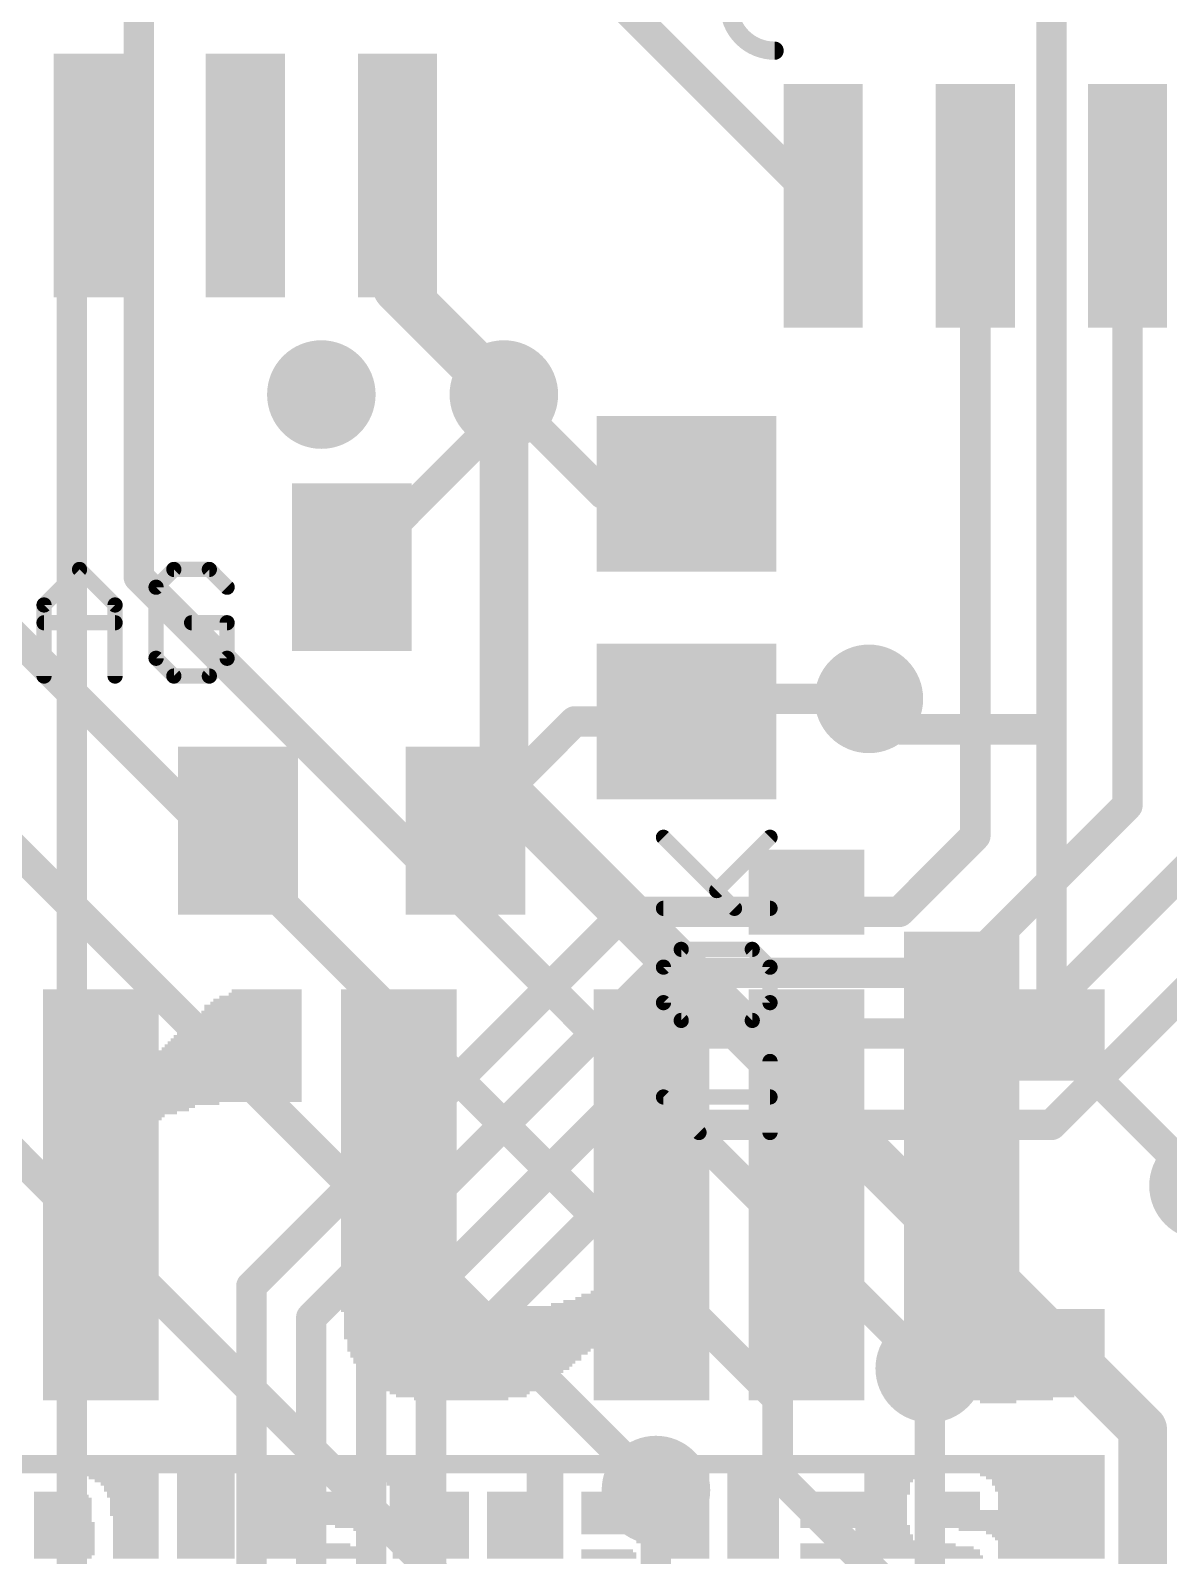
# Model space of a CAD drawing. Extents: x -42 to 37, y -47 to 54.
# Drawn here: x 2.91 to 12.41, y 1.99 to 14.72 of the extents above; entities that cross this region are included whole.
import ezdxf

# ---------------------------------------------------------------- set-up
doc = ezdxf.new("R2010")
doc.units = 0
for name, color, linetype in [('1', 12, 'CONTINUOUS'), ('16', 132, 'CONTINUOUS'), ('18', 110, 'CONTINUOUS'), ('21', 40, 'CONTINUOUS'), ('27', 253, 'CONTINUOUS')]:
    doc.layers.add(name, color=color, linetype=linetype)

# ---------------------------------------------------------------- blocks, each defined once
blk = doc.blocks.new('RECT')
blk.add_solid([(-0.5, -0.5), (0.5, -0.5), (-0.5, 0.5), (0.5, 0.5)])
blk = doc.blocks.new('ROUNDV')
at = {"const_width": 0.5}
blk.add_lwpolyline([(0, -0.25, 1), (0, 0.25, 1), (0, -0.25)], format="xyb", dxfattribs=at)

msp = doc.modelspace()

# ---------------------------------------------------------------- linework, layer by layer
at = {"layer": '1'}
for points, const_width in [([(7.0358, 15.748), (9.525, 13.2588)], 0.254), ([(3.25, 13.3338), (3.429, 13.5128)], 0.254), ([(5.969, 13.5128), (5.969, 12.573)], 0.4064), ([(3.25, 13.3338), (3.25, -7.485)], 0.254), ([(10.668, 13.1318), (10.795, 13.2588)], 0.254), ([(10.795, 8.001), (10.795, 13.2588)], 0.254), ([(12.192, 13.1318), (12.065, 13.2588)], 0.254), ([(12.065, 8.255), (12.065, 13.2588)], 0.254), ([(5.969, 12.573), (6.858, 11.684)], 0.4064), ([(6.858, 11.514), (6.858, 11.684)], 0.254), ([(7.686, 10.856), (6.858, 11.684)], 0.254), ([(5.588, 10.244), (6.858, 11.514)], 0.254), ([(8.382, 10.856), (7.686, 10.856)], 0.254), ([(8.57, 9.144), (8.382, 8.956)], 0.254), ([(9.906, 9.144), (8.57, 9.144)], 0.254), ([(6.538, 8.044), (7.45, 8.956)], 0.254), ([(7.45, 8.956), (8.382, 8.956)], 0.254), ([(11.43, 5.588), (14.605, 8.763)], 0.254), ([(11.176, 6.35), (13.335, 8.509)], 0.254), ([(10.668, 6.858), (12.065, 8.255)], 0.254), ([(10.16, 7.366), (10.795, 8.001)], 0.254), ([(4.75, 4.242), (7.874, 7.366)], 0.254), ([(7.874, 7.366), (10.16, 7.366)], 0.254), ([(5.25, 3.98), (8.128, 6.858)], 0.254), ([(8.128, 6.858), (10.668, 6.858)], 0.254), ([(5.75, 3.718), (8.382, 6.35)], 0.254), ([(8.382, 6.35), (11.176, 6.35)], 0.254), ([(6.25, 3.456), (8.382, 5.588)], 0.254), ([(8.382, 5.588), (11.43, 5.588)], 0.254), ([(4.75, 4.242), (4.75, -7.485)], 0.254), ([(5.25, 3.98), (5.25, -7.485)], 0.254), ([(5.75, 3.718), (5.75, -7.485)], 0.254), ([(6.25, 3.456), (6.25, -7.485)], 0.254), ([(10.414, 0.381), (10.414, 3.556)], 0.254), ([(8.128, -4.614), (8.128, 2.54)], 0.254)]:
    msp.add_lwpolyline(points, dxfattribs=dict(at, const_width=const_width))
for points, const_width in [([(3.4739, 13.4679, 1), (3.3841, 13.5577)], 0.127), ([(6.0706, 13.5128, 1), (5.8674, 13.5128)], 0.2032), ([(3.3135, 13.3338, 1), (3.1865, 13.3338)], 0.127), ([(3.2051, 13.3787, 1), (3.2949, 13.2889)], 0.127), ([(9.4801, 13.2139, 1), (9.5699, 13.3037)], 0.127), ([(10.8585, 13.2588, 1), (10.7315, 13.2588)], 0.127), ([(10.8399, 13.2139, 1), (10.7501, 13.3037)], 0.127), ([(12.1099, 13.3037, 1), (12.0201, 13.2139)], 0.127), ([(12.1285, 13.2588, 1), (12.0015, 13.2588)], 0.127), ([(10.6231, 13.1767, 1), (10.7129, 13.0869)], 0.127), ([(12.1471, 13.0869, 1), (12.2369, 13.1767)], 0.127), ([(6.0408, 12.6448, 1), (5.8972, 12.5012)], 0.2032), ([(5.8674, 12.573, 1), (6.0706, 12.573)], 0.2032), ([(6.7862, 11.6122, 1), (6.9298, 11.7558)], 0.2032), ([(6.9215, 11.684, 1), (6.7945, 11.684)], 0.127), ([(6.9029, 11.7289, 1), (6.8131, 11.6391)], 0.127), ([(6.9029, 11.4691, 1), (6.8131, 11.5589)], 0.127), ([(6.7945, 11.514, 1), (6.9215, 11.514)], 0.127), ([(7.686, 10.9195, 1), (7.686, 10.7925)], 0.127), ([(7.6411, 10.8111, 1), (7.7309, 10.9009)], 0.127), ([(8.382, 10.7925, 1), (8.382, 10.9195)], 0.127), ([(5.5431, 10.2889, 1), (5.6329, 10.1991)], 0.127), ([(8.57, 9.2075, 1), (8.57, 9.0805)], 0.127), ([(8.6149, 9.0991, 1), (8.5251, 9.1889)], 0.127), ([(9.906, 9.0805, 1), (9.906, 9.2075)], 0.127), ([(7.45, 9.0195, 1), (7.45, 8.8925)], 0.127), ([(7.4949, 8.9111, 1), (7.4051, 9.0009)], 0.127), ([(8.3371, 9.0009, 1), (8.4269, 8.9111)], 0.127), ([(8.382, 8.8925, 1), (8.382, 9.0195)], 0.127), ([(12.0015, 8.255, 1), (12.1285, 8.255)], 0.127), ([(12.1099, 8.2101, 1), (12.0201, 8.2999)], 0.127), ([(6.4931, 8.0889, 1), (6.5829, 7.9991)], 0.127), ([(10.7315, 8.001, 1), (10.8585, 8.001)], 0.127), ([(10.8399, 7.9561, 1), (10.7501, 8.0459)], 0.127), ([(7.874, 7.4295, 1), (7.874, 7.3025)], 0.127), ([(7.9189, 7.3211, 1), (7.8291, 7.4109)], 0.127), ([(10.1151, 7.4109, 1), (10.2049, 7.3211)], 0.127), ([(10.16, 7.3025, 1), (10.16, 7.4295)], 0.127), ([(8.128, 6.9215, 1), (8.128, 6.7945)], 0.127), ([(8.1729, 6.8131, 1), (8.0831, 6.9029)], 0.127), ([(10.6231, 6.9029, 1), (10.7129, 6.8131)], 0.127), ([(10.668, 6.7945, 1), (10.668, 6.9215)], 0.127), ([(8.382, 6.4135, 1), (8.382, 6.2865)], 0.127), ([(8.4269, 6.3051, 1), (8.3371, 6.3949)], 0.127), ([(11.1311, 6.3949, 1), (11.2209, 6.3051)], 0.127), ([(11.176, 6.2865, 1), (11.176, 6.4135)], 0.127), ([(8.382, 5.6515, 1), (8.382, 5.5245)], 0.127), ([(8.4269, 5.5431, 1), (8.3371, 5.6329)], 0.127), ([(11.3851, 5.6329, 1), (11.4749, 5.5431)], 0.127), ([(11.43, 5.5245, 1), (11.43, 5.6515)], 0.127), ([(4.8135, 4.242, 1), (4.6865, 4.242)], 0.127), ([(4.7051, 4.2869, 1), (4.7949, 4.1971)], 0.127), ([(5.3135, 3.98, 1), (5.1865, 3.98)], 0.127), ([(5.2051, 4.0249, 1), (5.2949, 3.9351)], 0.127), ([(5.8135, 3.718, 1), (5.6865, 3.718)], 0.127), ([(5.7051, 3.7629, 1), (5.7949, 3.6731)], 0.127), ([(6.3135, 3.456, 1), (6.1865, 3.456)], 0.127), ([(6.2051, 3.5009, 1), (6.2949, 3.4111)], 0.127), ([(10.4775, 3.556, 1), (10.3505, 3.556)], 0.127), ([(8.1915, 2.54, 1), (8.0645, 2.54)], 0.127)]:
    msp.add_lwpolyline(points, format="xyb", dxfattribs=dict(at, const_width=const_width))
at = {"layer": '16'}
for points, const_width in [([(3.81, 10.16), (3.81, 42.545)], 0.254), ([(11.43, 8.89), (11.43, 24.638)], 0.254), ([(7.874, 0.254), (-3.81, 11.938)], 0.254), ([(8.128, 2.54), (-1.27, 11.938)], 0.254), ([(6.858, 11.684), (6.858, 8.382)], 0.4064), ([(9.144, 3.302), (1.27, 11.176)], 0.254), ([(10.414, 3.556), (3.81, 10.16)], 0.254), ([(9.906, 9.144), (10.16, 8.89)], 0.254), ([(10.16, 8.89), (11.43, 8.89)], 0.254), ([(11.43, 6.35), (11.43, 8.89)], 0.254), ([(6.858, 8.382), (12.192, 3.048)], 0.4064), ([(12.7, 5.08), (11.43, 6.35)], 0.254), ([(9.144, 2.667), (9.144, 3.302)], 0.254), ([(12.192, 3.048), (12.192, 1.143)], 0.4064), ([(10.287, 1.524), (9.144, 2.667)], 0.254)]:
    msp.add_lwpolyline(points, dxfattribs=dict(at, const_width=const_width))
for points, const_width in [([(6.9596, 11.684, 1), (6.7564, 11.684)], 0.2032), ([(3.8549, 10.2049, 1), (3.7651, 10.1151)], 0.127), ([(3.7465, 10.16, 1), (3.8735, 10.16)], 0.127), ([(9.9509, 9.1889, 1), (9.8611, 9.0991)], 0.127), ([(10.16, 8.9535, 1), (10.16, 8.8265)], 0.127), ([(10.1151, 8.8451, 1), (10.2049, 8.9349)], 0.127), ([(11.4935, 8.89, 1), (11.3665, 8.89)], 0.127), ([(11.3665, 8.89, 1), (11.4935, 8.89)], 0.127), ([(11.43, 8.8265, 1), (11.43, 8.9535)], 0.127), ([(6.9298, 8.4538, 1), (6.7862, 8.3102)], 0.2032), ([(6.7564, 8.382, 1), (6.9596, 8.382)], 0.2032), ([(11.4749, 6.3949, 1), (11.3851, 6.3051)], 0.127), ([(11.3665, 6.35, 1), (11.4935, 6.35)], 0.127), ([(10.3691, 3.5111, 1), (10.4589, 3.6009)], 0.127), ([(9.2075, 3.302, 1), (9.0805, 3.302)], 0.127), ([(9.0991, 3.2571, 1), (9.1889, 3.3469)], 0.127), ([(12.2936, 3.048, 1), (12.0904, 3.048)], 0.2032), ([(12.1202, 2.9762, 1), (12.2638, 3.1198)], 0.2032), ([(9.1889, 2.7119, 1), (9.0991, 2.6221)], 0.127), ([(9.0805, 2.667, 1), (9.2075, 2.667)], 0.127), ([(8.0831, 2.4951, 1), (8.1729, 2.5849)], 0.127)]:
    msp.add_lwpolyline(points, format="xyb", dxfattribs=dict(at, const_width=const_width))
at = {"layer": '21'}
for points, const_width in [([(8.7376, 14.9352, 0.4142), (9.1186, 14.5542)], 0.1524), ([(9.1186, 14.5161, 1), (9.1186, 14.5923)], 0.0762)]:
    msp.add_lwpolyline(points, format="xyb", dxfattribs=dict(at, const_width=const_width))
at = {"layer": '27', "const_width": 0.127}
for points in [[(3.0185, 9.9277), (3.315, 10.2243)], [(3.315, 10.2243), (3.6116, 9.9277)], [(4.1023, 10.2243), (3.954, 10.076)], [(4.3989, 10.2243), (4.1023, 10.2243)], [(4.5471, 10.076), (4.3989, 10.2243)], [(3.954, 10.076), (3.954, 9.4828)], [(3.0185, 9.3345), (3.0185, 9.9277)], [(3.6116, 9.9277), (3.6116, 9.3345)], [(3.0185, 9.7794), (3.6116, 9.7794)], [(4.5471, 9.7794), (4.2506, 9.7794)], [(4.5471, 9.4828), (4.5471, 9.7794)], [(3.954, 9.4828), (4.1023, 9.3345)], [(4.3989, 9.3345), (4.5471, 9.4828)], [(4.1023, 9.3345), (4.3989, 9.3345)], [(8.7839, 7.3955), (8.1907, 7.9887)], [(8.6356, 7.5438), (9.0805, 7.9887)], [(8.1907, 7.3955), (9.0805, 7.3955)], [(8.1907, 6.9049), (8.339, 7.0532)], [(8.339, 7.0532), (8.9322, 7.0532)], [(8.9322, 6.46), (8.339, 7.0532)], [(8.9322, 7.0532), (9.0805, 6.9049)], [(8.1907, 6.6083), (8.1907, 6.9049)], [(9.0805, 6.9049), (9.0805, 6.6083)], [(8.339, 6.46), (8.1907, 6.6083)], [(9.0805, 6.6083), (8.9322, 6.46)], [(8.9322, 6.46), (8.339, 6.46)], [(9.0805, 5.5245), (9.0805, 6.1177)], [(8.4873, 5.5245), (8.1907, 5.8211)], [(8.1907, 5.8211), (9.0805, 5.8211)]]:
    msp.add_lwpolyline(points, dxfattribs=at)
at = {"layer": '27', "const_width": 0.0635}
for points in [[(3.3375, 10.2467, 1), (3.2926, 10.2018)], [(3.3375, 10.2018, 1), (3.2926, 10.2467)], [(4.1023, 10.256, 1), (4.1023, 10.1925)], [(4.1247, 10.2018, 1), (4.0798, 10.2467)], [(4.4213, 10.2467, 1), (4.3764, 10.2018)], [(4.3989, 10.1925, 1), (4.3989, 10.256)], [(3.9857, 10.076, 1), (3.9222, 10.076)], [(3.9315, 10.0984, 1), (3.9764, 10.0535)], [(4.5247, 10.0535, 1), (4.5696, 10.0984)], [(3.0502, 9.9277, 1), (2.9867, 9.9277)], [(2.996, 9.9501, 1), (3.0409, 9.9052)], [(3.6434, 9.9277, 1), (3.5799, 9.9277)], [(3.5892, 9.9052, 1), (3.6341, 9.9501)], [(3.0185, 9.8111, 1), (3.0185, 9.7476)], [(3.6116, 9.7476, 1), (3.6116, 9.8111)], [(4.2506, 9.8111, 1), (4.2506, 9.7476)], [(4.5789, 9.7794, 1), (4.5154, 9.7794)], [(4.5471, 9.7476, 1), (4.5471, 9.8111)], [(3.9222, 9.4828, 1), (3.9857, 9.4828)], [(3.9764, 9.5052, 1), (3.9315, 9.4603)], [(4.5154, 9.4828, 1), (4.5789, 9.4828)], [(4.5696, 9.4603, 1), (4.5247, 9.5052)], [(2.9867, 9.3345, 1), (3.0502, 9.3345)], [(3.5799, 9.3345, 1), (3.6434, 9.3345)], [(4.1023, 9.3663, 1), (4.1023, 9.3027)], [(4.0798, 9.312, 1), (4.1247, 9.357)], [(4.3764, 9.357, 1), (4.4213, 9.312)], [(4.3989, 9.3027, 1), (4.3989, 9.3663)], [(8.2132, 8.0112, 1), (8.1683, 7.9663)], [(9.103, 7.9663, 1), (9.058, 8.0112)], [(8.6132, 7.5663, 1), (8.6581, 7.5214)], [(8.1907, 7.4273, 1), (8.1907, 7.3638)], [(8.7615, 7.3731, 1), (8.8064, 7.418)], [(9.0805, 7.3638, 1), (9.0805, 7.4273)], [(8.339, 7.0849, 1), (8.339, 7.0214)], [(8.3615, 7.0756, 1), (8.3166, 7.0307)], [(8.3615, 7.0307, 1), (8.3166, 7.0756)], [(8.9547, 7.0756, 1), (8.9098, 7.0307)], [(8.9322, 7.0214, 1), (8.9322, 7.0849)], [(8.2225, 6.9049, 1), (8.159, 6.9049)], [(8.1683, 6.9273, 1), (8.2132, 6.8824)], [(9.1123, 6.9049, 1), (9.0488, 6.9049)], [(9.058, 6.8824, 1), (9.103, 6.9273)], [(8.2132, 6.6308, 1), (8.1683, 6.5859)], [(8.159, 6.6083, 1), (8.2225, 6.6083)], [(9.0488, 6.6083, 1), (9.1123, 6.6083)], [(9.103, 6.5859, 1), (9.058, 6.6308)], [(8.339, 6.4918, 1), (8.339, 6.4283)], [(8.3166, 6.4376, 1), (8.3615, 6.4825)], [(8.9098, 6.4825, 1), (8.9547, 6.4376)], [(8.9098, 6.4376, 1), (8.9547, 6.4825)], [(8.9322, 6.4283, 1), (8.9322, 6.4918)], [(9.1123, 6.1177, 1), (9.0488, 6.1177)], [(8.1907, 5.8528, 1), (8.1907, 5.7893)], [(8.2132, 5.8435, 1), (8.1683, 5.7986)], [(9.0805, 5.7893, 1), (9.0805, 5.8528)], [(8.4649, 5.502, 1), (8.5098, 5.547)], [(9.0488, 5.5245, 1), (9.1123, 5.5245)]]:
    msp.add_lwpolyline(points, format="xyb", dxfattribs=at)

# ---------------------------------------------------------------- block references
at = {"layer": '1'}
for p, xscale, yscale, rotation in [((3.429, 13.5128), 0.6604, 2.032, 180), ((4.699, 13.5128), 0.6604, 2.032, 180), ((5.969, 13.5128), 0.6604, 2.032, 180), ((9.525, 13.2588), 0.6604, 2.032, 180), ((10.795, 13.2588), 0.6604, 2.032, 180), ((12.065, 13.2588), 0.6604, 2.032, 180), ((8.382, 10.856), 1.3, 1.5, 90), ((8.382, 8.956), 1.3, 1.5, 90)]:
    msp.add_blockref('RECT', p, dxfattribs=dict(at, xscale=xscale, yscale=yscale, rotation=rotation))
at = {"layer": '1', "yscale": 1.4}
for p in [(5.588, 10.244), (4.638, 8.044), (6.538, 8.044)]:
    msp.add_blockref('RECT', p, dxfattribs=at)
at = {"layer": '18', "xscale": 0.9064, "yscale": 0.9064}
for p in [(5.334, 11.684), (5.334, 11.684), (6.858, 11.684), (6.858, 11.684), (9.906, 9.144), (9.906, 9.144), (12.7, 5.08), (12.7, 5.08), (10.414, 3.556), (10.414, 3.556), (8.128, 2.54), (8.128, 2.54)]:
    msp.add_blockref('ROUNDV', p, dxfattribs=at)
at = {"layer": '21', "yscale": 0.0254}
for p, xscale in [((9.3853, 7.874), 0.9652), ((9.3853, 7.8486), 0.9652), ((9.3853, 7.8232), 0.9652), ((9.3853, 7.7978), 0.9652), ((9.3853, 7.7724), 0.9652), ((9.3853, 7.747), 0.9652), ((9.3853, 7.7216), 0.9652), ((9.3853, 7.6962), 0.9652), ((9.3853, 7.6708), 0.9652), ((9.3853, 7.6454), 0.9652), ((9.3853, 7.62), 0.9652), ((9.3853, 7.5946), 0.9652), ((9.3853, 7.5692), 0.9652), ((9.3853, 7.5438), 0.9652), ((9.3853, 7.5184), 0.9652), ((9.3853, 7.493), 0.9652), ((9.3853, 7.4676), 0.9652), ((9.3853, 7.4422), 0.9652), ((9.3853, 7.4168), 0.9652), ((9.3853, 7.3914), 0.9652), ((9.3853, 7.366), 0.9652), ((9.3853, 7.3406), 0.9652), ((9.3853, 7.3152), 0.9652), ((9.3853, 7.2898), 0.9652), ((9.3853, 7.2644), 0.9652), ((9.3853, 7.239), 0.9652), ((9.3853, 7.2136), 0.9652), ((9.3853, 7.1882), 0.9652), ((10.6807, 7.1882), 0.9652), ((10.6807, 7.1628), 0.9652), ((10.6807, 7.1374), 0.9652), ((10.6807, 7.112), 0.9652), ((10.6807, 7.0866), 0.9652), ((10.6807, 7.0612), 0.9652), ((10.6807, 7.0358), 0.9652), ((10.6807, 7.0104), 0.9652), ((10.6807, 6.985), 0.9652), ((10.6807, 6.9596), 0.9652), ((10.6807, 6.9342), 0.9652), ((10.6807, 6.9088), 0.9652), ((10.6807, 6.8834), 0.9652), ((10.6807, 6.858), 0.9652), ((10.6807, 6.8326), 0.9652), ((10.6807, 6.8072), 0.9652), ((10.6807, 6.7818), 0.9652), ((10.6807, 6.7564), 0.9652), ((3.4925, 6.7056), 0.9652), ((3.4925, 6.6802), 0.9652), ((3.4925, 6.6548), 0.9652), ((3.4925, 6.6294), 0.9652), ((4.8006, 6.6294), 0.7366), ((4.826, 6.6548), 0.6858), ((4.8641, 6.6802), 0.6096), ((4.8768, 6.7056), 0.5842), ((5.9817, 6.7056), 0.9652), ((5.9817, 6.6802), 0.9652), ((5.9817, 6.6548), 0.9652), ((5.9817, 6.6294), 0.9652), ((8.0899, 6.7056), 0.9652), ((8.0899, 6.6802), 0.9652), ((8.0899, 6.6548), 0.9652), ((8.0899, 6.6294), 0.9652), ((9.3853, 6.7056), 0.9652), ((9.3853, 6.6802), 0.9652), ((9.3853, 6.6548), 0.9652), ((9.3853, 6.6294), 0.9652), ((10.6807, 6.731), 0.9652), ((11.0363, 6.7056), 1.6764), ((11.0363, 6.6802), 1.6764), ((11.0363, 6.6548), 1.6764), ((11.0363, 6.6294), 1.6764), ((3.4925, 6.604), 0.9652), ((3.4925, 6.5786), 0.9652), ((3.4925, 6.5532), 0.9652), ((3.4925, 6.5278), 0.9652), ((3.4925, 6.5024), 0.9652), ((4.7244, 6.5024), 0.889), ((4.7498, 6.5278), 0.8382), ((4.7625, 6.5786), 0.8128), ((4.7625, 6.5532), 0.8128), ((4.7879, 6.604), 0.762), ((5.9817, 6.604), 0.9652), ((5.9817, 6.5786), 0.9652), ((5.9817, 6.5532), 0.9652), ((5.9817, 6.5278), 0.9652), ((5.9817, 6.5024), 0.9652), ((8.0899, 6.604), 0.9652), ((8.0899, 6.5786), 0.9652), ((8.0899, 6.5532), 0.9652), ((8.0899, 6.5278), 0.9652), ((8.0899, 6.5024), 0.9652), ((9.3853, 6.604), 0.9652), ((9.3853, 6.5786), 0.9652), ((9.3853, 6.5532), 0.9652), ((9.3853, 6.5278), 0.9652), ((9.3853, 6.5024), 0.9652), ((11.0363, 6.604), 1.6764), ((11.0363, 6.5786), 1.6764), ((11.0363, 6.5532), 1.6764), ((11.0363, 6.5278), 1.6764), ((11.0363, 6.5024), 1.6764), ((3.4925, 6.477), 0.9652), ((3.4925, 6.4516), 0.9652), ((3.4925, 6.4262), 0.9652), ((3.4925, 6.4008), 0.9652), ((3.4925, 6.3754), 0.9652), ((4.6609, 6.3754), 1.016), ((4.6736, 6.4008), 0.9906), ((4.6863, 6.4262), 0.9652), ((4.699, 6.4516), 0.9398), ((4.7117, 6.477), 0.9144), ((5.9817, 6.477), 0.9652), ((5.9817, 6.4516), 0.9652), ((5.9817, 6.4262), 0.9652), ((5.9817, 6.4008), 0.9652), ((5.9817, 6.3754), 0.9652), ((8.0899, 6.477), 0.9652), ((8.0899, 6.4516), 0.9652), ((8.0899, 6.4262), 0.9652), ((8.0899, 6.4008), 0.9652), ((8.0899, 6.3754), 0.9652), ((9.3853, 6.477), 0.9652), ((9.3853, 6.4516), 0.9652), ((9.3853, 6.4262), 0.9652), ((9.3853, 6.4008), 0.9652), ((9.3853, 6.3754), 0.9652), ((11.0363, 6.477), 1.6764), ((11.0363, 6.4516), 1.6764), ((11.0363, 6.4262), 1.6764), ((11.0363, 6.4008), 1.6764), ((11.0363, 6.3754), 1.6764), ((3.4925, 6.35), 0.9652), ((3.4925, 6.3246), 0.9652), ((3.4925, 6.2992), 0.9652), ((3.4925, 6.2738), 0.9652), ((3.4925, 6.2484), 0.9652), ((4.5974, 6.2484), 1.143), ((4.6101, 6.2738), 1.1176), ((4.6228, 6.2992), 1.0922), ((4.6355, 6.3246), 1.0668), ((4.6482, 6.35), 1.0414), ((5.9817, 6.35), 0.9652), ((5.9817, 6.3246), 0.9652), ((5.9817, 6.2992), 0.9652), ((5.9817, 6.2738), 0.9652), ((5.9817, 6.2484), 0.9652), ((8.0899, 6.35), 0.9652), ((8.0899, 6.3246), 0.9652), ((8.0899, 6.2992), 0.9652), ((8.0899, 6.2738), 0.9652), ((8.0899, 6.2484), 0.9652), ((9.3853, 6.35), 0.9652), ((9.3853, 6.3246), 0.9652), ((9.3853, 6.2992), 0.9652), ((9.3853, 6.2738), 0.9652), ((9.3853, 6.2484), 0.9652), ((11.0363, 6.35), 1.6764), ((11.0363, 6.3246), 1.6764), ((11.0363, 6.2992), 1.6764), ((11.0363, 6.2738), 1.6764), ((11.0363, 6.2484), 1.6764), ((3.4925, 6.223), 0.9652), ((4.0894, 6.1976), 2.159), ((4.0894, 6.1722), 2.159), ((4.0894, 6.1468), 2.159), ((4.0894, 6.1214), 2.159), ((4.5847, 6.223), 1.1684), ((5.9817, 6.223), 0.9652), ((5.9817, 6.1976), 0.9652), ((5.9817, 6.1722), 0.9652), ((5.9817, 6.1468), 0.9652), ((5.9817, 6.1214), 0.9652), ((8.0899, 6.223), 0.9652), ((8.0899, 6.1976), 0.9652), ((8.0899, 6.1722), 0.9652), ((8.0899, 6.1468), 0.9652), ((8.0899, 6.1214), 0.9652), ((9.3853, 6.223), 0.9652), ((9.3853, 6.1976), 0.9652), ((9.3853, 6.1722), 0.9652), ((9.3853, 6.1468), 0.9652), ((9.3853, 6.1214), 0.9652), ((11.0363, 6.223), 1.6764), ((11.0363, 6.1976), 1.6764), ((11.0363, 6.1722), 1.6764), ((11.0363, 6.1468), 1.6764), ((11.0363, 6.1214), 1.6764), ((4.0894, 6.096), 2.159), ((4.0894, 6.0706), 2.159), ((4.0894, 6.0452), 2.159), ((4.0894, 6.0198), 2.159), ((4.0894, 5.9944), 2.159), ((5.9817, 6.096), 0.9652), ((5.9817, 6.0706), 0.9652), ((5.9817, 6.0452), 0.9652), ((5.9817, 6.0198), 0.9652), ((5.9817, 5.9944), 0.9652), ((8.0899, 6.096), 0.9652), ((8.0899, 6.0706), 0.9652), ((8.0899, 6.0452), 0.9652), ((8.0899, 6.0198), 0.9652), ((8.0899, 5.9944), 0.9652), ((9.3853, 6.096), 0.9652), ((9.3853, 6.0706), 0.9652), ((9.3853, 6.0452), 0.9652), ((9.3853, 6.0198), 0.9652), ((9.3853, 5.9944), 0.9652), ((11.0363, 6.096), 1.6764), ((11.0363, 6.0706), 1.6764), ((11.0363, 6.0452), 1.6764), ((11.0363, 6.0198), 1.6764), ((11.0363, 5.9944), 1.6764), ((4.0894, 5.969), 2.159), ((4.0894, 5.9436), 2.159), ((4.0894, 5.9182), 2.159), ((4.0894, 5.8928), 2.159), ((4.0894, 5.8674), 2.159), ((5.9817, 5.969), 0.9652), ((5.9817, 5.9436), 0.9652), ((5.9817, 5.9182), 0.9652), ((5.9817, 5.8928), 0.9652), ((5.9817, 5.8674), 0.9652), ((8.0899, 5.969), 0.9652), ((8.0899, 5.9436), 0.9652), ((8.0899, 5.9182), 0.9652), ((8.0899, 5.8928), 0.9652), ((8.0899, 5.8674), 0.9652), ((9.3853, 5.969), 0.9652), ((9.3853, 5.9436), 0.9652), ((9.3853, 5.9182), 0.9652), ((9.3853, 5.8928), 0.9652), ((9.3853, 5.8674), 0.9652), ((11.0363, 5.969), 1.6764), ((10.6807, 5.9436), 0.9652), ((10.6807, 5.9182), 0.9652), ((10.6807, 5.8928), 0.9652), ((10.6807, 5.8674), 0.9652), ((4.0894, 5.842), 2.159), ((4.0894, 5.8166), 2.159), ((4.0894, 5.7912), 2.159), ((3.7465, 5.7658), 1.4732), ((3.6449, 5.7404), 1.27), ((5.9817, 5.842), 0.9652), ((5.9817, 5.8166), 0.9652), ((5.9817, 5.7912), 0.9652), ((5.9817, 5.7658), 0.9652), ((5.9817, 5.7404), 0.9652), ((8.0899, 5.842), 0.9652), ((8.0899, 5.8166), 0.9652), ((8.0899, 5.7912), 0.9652), ((8.0899, 5.7658), 0.9652), ((8.0899, 5.7404), 0.9652), ((9.3853, 5.842), 0.9652), ((9.3853, 5.8166), 0.9652), ((9.3853, 5.7912), 0.9652), ((9.3853, 5.7658), 0.9652), ((9.3853, 5.7404), 0.9652), ((10.6807, 5.842), 0.9652), ((10.6807, 5.8166), 0.9652), ((10.6807, 5.7912), 0.9652), ((10.6807, 5.7658), 0.9652), ((10.6807, 5.7404), 0.9652), ((3.6195, 5.715), 1.2192), ((3.5687, 5.6896), 1.1176), ((3.5179, 5.6642), 1.016), ((3.5052, 5.6388), 0.9906), ((3.4925, 5.6134), 0.9652), ((3.4925, 5.588), 0.9652), ((5.9817, 5.715), 0.9652), ((5.9817, 5.6896), 0.9652), ((5.9817, 5.6642), 0.9652), ((5.9817, 5.6388), 0.9652), ((5.9817, 5.6134), 0.9652), ((5.9817, 5.588), 0.9652), ((8.0899, 5.715), 0.9652), ((8.0899, 5.6896), 0.9652), ((8.0899, 5.6642), 0.9652), ((8.0899, 5.6388), 0.9652), ((8.0899, 5.6134), 0.9652), ((8.0899, 5.588), 0.9652), ((9.3853, 5.715), 0.9652), ((9.3853, 5.6896), 0.9652), ((9.3853, 5.6642), 0.9652), ((9.3853, 5.6388), 0.9652), ((9.3853, 5.6134), 0.9652), ((9.3853, 5.588), 0.9652), ((10.6807, 5.715), 0.9652), ((10.6807, 5.6896), 0.9652), ((10.6807, 5.6642), 0.9652), ((10.6807, 5.6388), 0.9652), ((10.6807, 5.6134), 0.9652), ((10.6807, 5.588), 0.9652), ((3.4925, 5.5626), 0.9652), ((3.4925, 5.5372), 0.9652), ((3.4925, 5.5118), 0.9652), ((3.4925, 5.4864), 0.9652), ((3.4925, 5.461), 0.9652), ((5.9817, 5.5626), 0.9652), ((5.9817, 5.5372), 0.9652), ((5.9817, 5.5118), 0.9652), ((5.9817, 5.4864), 0.9652), ((5.9817, 5.461), 0.9652), ((8.0899, 5.5626), 0.9652), ((8.0899, 5.5372), 0.9652), ((8.0899, 5.5118), 0.9652), ((8.0899, 5.4864), 0.9652), ((8.0899, 5.461), 0.9652), ((9.3853, 5.5626), 0.9652), ((9.3853, 5.5372), 0.9652), ((9.3853, 5.5118), 0.9652), ((9.3853, 5.4864), 0.9652), ((9.3853, 5.461), 0.9652), ((10.6807, 5.5626), 0.9652), ((10.6807, 5.5372), 0.9652), ((10.6807, 5.5118), 0.9652), ((10.6807, 5.4864), 0.9652), ((10.6807, 5.461), 0.9652), ((3.4925, 5.4356), 0.9652), ((3.4925, 5.4102), 0.9652), ((3.4925, 5.3848), 0.9652), ((3.4925, 5.3594), 0.9652), ((3.4925, 5.334), 0.9652), ((5.9817, 5.4356), 0.9652), ((5.9817, 5.4102), 0.9652), ((5.9817, 5.3848), 0.9652), ((5.9817, 5.3594), 0.9652), ((5.9817, 5.334), 0.9652), ((8.0899, 5.4356), 0.9652), ((8.0899, 5.4102), 0.9652), ((8.0899, 5.3848), 0.9652), ((8.0899, 5.3594), 0.9652), ((8.0899, 5.334), 0.9652), ((9.3853, 5.4356), 0.9652), ((9.3853, 5.4102), 0.9652), ((9.3853, 5.3848), 0.9652), ((9.3853, 5.3594), 0.9652), ((9.3853, 5.334), 0.9652), ((10.6807, 5.4356), 0.9652), ((10.6807, 5.4102), 0.9652), ((10.6807, 5.3848), 0.9652), ((10.6807, 5.3594), 0.9652), ((10.6807, 5.334), 0.9652), ((3.4925, 5.3086), 0.9652), ((3.4925, 5.2832), 0.9652), ((3.4925, 5.2578), 0.9652), ((3.4925, 5.2324), 0.9652), ((3.4925, 5.207), 0.9652), ((5.9817, 5.3086), 0.9652), ((5.9817, 5.2832), 0.9652), ((5.9817, 5.2578), 0.9652), ((5.9817, 5.2324), 0.9652), ((5.9817, 5.207), 0.9652), ((8.0899, 5.3086), 0.9652), ((8.0899, 5.2832), 0.9652), ((8.0899, 5.2578), 0.9652), ((8.0899, 5.2324), 0.9652), ((8.0899, 5.207), 0.9652), ((9.3853, 5.3086), 0.9652), ((9.3853, 5.2832), 0.9652), ((9.3853, 5.2578), 0.9652), ((9.3853, 5.2324), 0.9652), ((9.3853, 5.207), 0.9652), ((10.6807, 5.3086), 0.9652), ((10.6807, 5.2832), 0.9652), ((10.6807, 5.2578), 0.9652), ((10.6807, 5.2324), 0.9652), ((10.6807, 5.207), 0.9652), ((3.4925, 5.1816), 0.9652), ((3.4925, 5.1562), 0.9652), ((3.4925, 5.1308), 0.9652), ((3.4925, 5.1054), 0.9652), ((3.4925, 5.08), 0.9652), ((5.9817, 5.1816), 0.9652), ((5.9817, 5.1562), 0.9652), ((5.9817, 5.1308), 0.9652), ((5.9817, 5.1054), 0.9652), ((5.9817, 5.08), 0.9652), ((8.0899, 5.1816), 0.9652), ((8.0899, 5.1562), 0.9652), ((8.0899, 5.1308), 0.9652), ((8.0899, 5.1054), 0.9652), ((8.0899, 5.08), 0.9652), ((9.3853, 5.1816), 0.9652), ((9.3853, 5.1562), 0.9652), ((9.3853, 5.1308), 0.9652), ((9.3853, 5.1054), 0.9652), ((9.3853, 5.08), 0.9652), ((10.6807, 5.1816), 0.9652), ((10.6807, 5.1562), 0.9652), ((10.6807, 5.1308), 0.9652), ((10.6807, 5.1054), 0.9652), ((10.6807, 5.08), 0.9652), ((3.4925, 5.0546), 0.9652), ((3.4925, 5.0292), 0.9652), ((3.4925, 5.0038), 0.9652), ((3.4925, 4.9784), 0.9652), ((3.4925, 4.953), 0.9652), ((5.9817, 5.0546), 0.9652), ((5.9817, 5.0292), 0.9652), ((5.9817, 5.0038), 0.9652), ((5.9817, 4.9784), 0.9652), ((5.9817, 4.953), 0.9652), ((8.0899, 5.0546), 0.9652), ((8.0899, 5.0292), 0.9652), ((8.0899, 5.0038), 0.9652), ((8.0899, 4.9784), 0.9652), ((8.0899, 4.953), 0.9652), ((9.3853, 5.0546), 0.9652), ((9.3853, 5.0292), 0.9652), ((9.3853, 5.0038), 0.9652), ((9.3853, 4.9784), 0.9652), ((9.3853, 4.953), 0.9652), ((10.6807, 5.0546), 0.9652), ((10.6807, 5.0292), 0.9652), ((10.6807, 5.0038), 0.9652), ((10.6807, 4.9784), 0.9652), ((10.6807, 4.953), 0.9652), ((3.4925, 4.9276), 0.9652), ((3.4925, 4.9022), 0.9652), ((3.4925, 4.8768), 0.9652), ((3.4925, 4.8514), 0.9652), ((3.4925, 4.826), 0.9652), ((5.9817, 4.9276), 0.9652), ((5.9817, 4.9022), 0.9652), ((5.9817, 4.8768), 0.9652), ((5.9817, 4.8514), 0.9652), ((5.9817, 4.826), 0.9652), ((8.0899, 4.9276), 0.9652), ((8.0899, 4.9022), 0.9652), ((8.0899, 4.8768), 0.9652), ((8.0899, 4.8514), 0.9652), ((8.0899, 4.826), 0.9652), ((9.3853, 4.9276), 0.9652), ((9.3853, 4.9022), 0.9652), ((9.3853, 4.8768), 0.9652), ((9.3853, 4.8514), 0.9652), ((9.3853, 4.826), 0.9652), ((10.6807, 4.9276), 0.9652), ((10.6807, 4.9022), 0.9652), ((10.6807, 4.8768), 0.9652), ((10.6807, 4.8514), 0.9652), ((10.6807, 4.826), 0.9652), ((3.4925, 4.8006), 0.9652), ((3.4925, 4.7752), 0.9652), ((3.4925, 4.7498), 0.9652), ((3.4925, 4.7244), 0.9652), ((3.4925, 4.699), 0.9652), ((5.9817, 4.8006), 0.9652), ((5.9817, 4.7752), 0.9652), ((5.9817, 4.7498), 0.9652), ((5.9817, 4.7244), 0.9652), ((5.9817, 4.699), 0.9652), ((8.0899, 4.8006), 0.9652), ((8.0899, 4.7752), 0.9652), ((8.0899, 4.7498), 0.9652), ((8.0899, 4.7244), 0.9652), ((8.0899, 4.699), 0.9652), ((9.3853, 4.8006), 0.9652), ((9.3853, 4.7752), 0.9652), ((9.3853, 4.7498), 0.9652), ((9.3853, 4.7244), 0.9652), ((9.3853, 4.699), 0.9652), ((10.6807, 4.8006), 0.9652), ((10.6807, 4.7752), 0.9652), ((10.6807, 4.7498), 0.9652), ((10.6807, 4.7244), 0.9652), ((10.6807, 4.699), 0.9652), ((3.4925, 4.6736), 0.9652), ((3.4925, 4.6482), 0.9652), ((3.4925, 4.6228), 0.9652), ((3.4925, 4.5974), 0.9652), ((3.4925, 4.572), 0.9652), ((5.9817, 4.6736), 0.9652), ((5.9817, 4.6482), 0.9652), ((5.9817, 4.6228), 0.9652), ((5.9817, 4.5974), 0.9652), ((5.9817, 4.572), 0.9652), ((8.0899, 4.6736), 0.9652), ((8.0899, 4.6482), 0.9652), ((8.0899, 4.6228), 0.9652), ((8.0899, 4.5974), 0.9652), ((8.0899, 4.572), 0.9652), ((9.3853, 4.6736), 0.9652), ((9.3853, 4.6482), 0.9652), ((9.3853, 4.6228), 0.9652), ((9.3853, 4.5974), 0.9652), ((9.3853, 4.572), 0.9652), ((10.6807, 4.6736), 0.9652), ((10.6807, 4.6482), 0.9652), ((10.6807, 4.6228), 0.9652), ((10.6807, 4.5974), 0.9652), ((10.6807, 4.572), 0.9652), ((3.4925, 4.5466), 0.9652), ((3.4925, 4.5212), 0.9652), ((3.4925, 4.4958), 0.9652), ((3.4925, 4.4704), 0.9652), ((3.4925, 4.445), 0.9652), ((5.9817, 4.5466), 0.9652), ((5.9817, 4.5212), 0.9652), ((5.9817, 4.4958), 0.9652), ((5.9817, 4.4704), 0.9652), ((5.9817, 4.445), 0.9652), ((8.0899, 4.5466), 0.9652), ((8.0899, 4.5212), 0.9652), ((8.0899, 4.4958), 0.9652), ((8.0899, 4.4704), 0.9652), ((8.0899, 4.445), 0.9652), ((9.3853, 4.5466), 0.9652), ((9.3853, 4.5212), 0.9652), ((9.3853, 4.4958), 0.9652), ((9.3853, 4.4704), 0.9652), ((9.3853, 4.445), 0.9652), ((10.6807, 4.5466), 0.9652), ((10.6807, 4.5212), 0.9652), ((10.6807, 4.4958), 0.9652), ((10.6807, 4.4704), 0.9652), ((10.6807, 4.445), 0.9652), ((3.4925, 4.4196), 0.9652), ((3.4925, 4.3942), 0.9652), ((3.4925, 4.3688), 0.9652), ((3.4925, 4.3434), 0.9652), ((3.4925, 4.318), 0.9652), ((5.9817, 4.4196), 0.9652), ((5.9817, 4.3942), 0.9652), ((5.9817, 4.3688), 0.9652), ((5.9817, 4.3434), 0.9652), ((5.9944, 4.318), 0.9906), ((8.0899, 4.4196), 0.9652), ((8.0899, 4.3942), 0.9652), ((8.0899, 4.3688), 0.9652), ((8.0899, 4.3434), 0.9652), ((8.0899, 4.318), 0.9652), ((9.3853, 4.4196), 0.9652), ((9.3853, 4.3942), 0.9652), ((9.3853, 4.3688), 0.9652), ((9.3853, 4.3434), 0.9652), ((9.3853, 4.318), 0.9652), ((10.6807, 4.4196), 0.9652), ((10.6807, 4.3942), 0.9652), ((10.6807, 4.3688), 0.9652), ((10.6807, 4.3434), 0.9652), ((10.6807, 4.318), 0.9652), ((3.4925, 4.2926), 0.9652), ((3.4925, 4.2672), 0.9652), ((3.4925, 4.2418), 0.9652), ((3.4925, 4.2164), 0.9652), ((3.4925, 4.191), 0.9652), ((5.9944, 4.2926), 0.9906), ((5.9944, 4.2672), 0.9906), ((5.9944, 4.2418), 0.9906), ((5.9944, 4.2164), 0.9906), ((6.0071, 4.191), 1.016), ((8.0772, 4.191), 0.9906), ((8.0899, 4.2926), 0.9652), ((8.0899, 4.2672), 0.9652), ((8.0899, 4.2418), 0.9652), ((8.0899, 4.2164), 0.9652), ((9.3853, 4.2926), 0.9652), ((9.3853, 4.2672), 0.9652), ((9.3853, 4.2418), 0.9652), ((9.3853, 4.2164), 0.9652), ((9.3853, 4.191), 0.9652), ((10.6807, 4.2926), 0.9652), ((10.6807, 4.2672), 0.9652), ((10.6807, 4.2418), 0.9652), ((10.6807, 4.2164), 0.9652), ((10.6934, 4.191), 0.9906), ((3.4925, 4.1656), 0.9652), ((3.4925, 4.1402), 0.9652), ((3.4925, 4.1148), 0.9652), ((3.4925, 4.0894), 0.9652), ((3.4925, 4.064), 0.9652), ((6.0071, 4.1656), 1.016), ((6.0198, 4.1402), 1.0414), ((6.0325, 4.1148), 1.0668), ((6.0706, 4.0894), 1.143), ((7.0358, 4.064), 3.0734), ((7.9121, 4.0894), 1.3208), ((7.9629, 4.1148), 1.2192), ((8.0137, 4.1402), 1.1176), ((8.0391, 4.1656), 1.0668), ((9.3853, 4.1656), 0.9652), ((9.3853, 4.1402), 0.9652), ((9.3853, 4.1148), 0.9652), ((9.3853, 4.0894), 0.9652), ((9.3853, 4.064), 0.9652), ((10.6934, 4.1656), 0.9906), ((10.6934, 4.1402), 0.9906), ((10.7061, 4.1148), 1.016), ((10.7188, 4.0894), 1.0414), ((10.7569, 4.064), 1.1176), ((3.4925, 4.0386), 0.9652), ((3.4925, 4.0132), 0.9652), ((3.4925, 3.9878), 0.9652), ((3.4925, 3.9624), 0.9652), ((3.4925, 3.937), 0.9652), ((7.0358, 4.0386), 3.0734), ((7.0485, 4.0132), 3.048), ((7.0485, 3.9878), 3.048), ((7.0485, 3.9624), 3.048), ((7.0485, 3.937), 3.048), ((9.3853, 4.0386), 0.9652), ((9.3853, 4.0132), 0.9652), ((9.3853, 3.9878), 0.9652), ((9.3853, 3.9624), 0.9652), ((9.3853, 3.937), 0.9652), ((11.0363, 4.0386), 1.6764), ((11.0363, 4.0132), 1.6764), ((11.0363, 3.9878), 1.6764), ((11.0363, 3.9624), 1.6764), ((11.0363, 3.937), 1.6764), ((3.4925, 3.9116), 0.9652), ((3.4925, 3.8862), 0.9652), ((3.4925, 3.8608), 0.9652), ((3.4925, 3.8354), 0.9652), ((3.4925, 3.81), 0.9652), ((7.0485, 3.9116), 3.048), ((7.0485, 3.8862), 3.048), ((7.0485, 3.8608), 3.048), ((7.0485, 3.8354), 3.048), ((7.0485, 3.81), 3.048), ((9.3853, 3.9116), 0.9652), ((9.3853, 3.8862), 0.9652), ((9.3853, 3.8608), 0.9652), ((9.3853, 3.8354), 0.9652), ((9.3853, 3.81), 0.9652), ((11.0363, 3.9116), 1.6764), ((11.0363, 3.8862), 1.6764), ((11.0363, 3.8608), 1.6764), ((11.0363, 3.8354), 1.6764), ((11.049, 3.81), 1.651), ((3.4925, 3.7846), 0.9652), ((3.4925, 3.7592), 0.9652), ((3.4925, 3.7338), 0.9652), ((3.4925, 3.7084), 0.9652), ((3.4925, 3.683), 0.9652), ((7.0612, 3.7846), 3.0226), ((7.0612, 3.7592), 3.0226), ((7.0612, 3.7338), 3.0226), ((6.5659, 3.7084), 2.032), ((6.5659, 3.683), 1.9812), ((8.0899, 3.7084), 0.9652), ((8.0899, 3.683), 0.9652), ((9.3853, 3.7846), 0.9652), ((9.3853, 3.7592), 0.9652), ((9.3853, 3.7338), 0.9652), ((9.3853, 3.7084), 0.9652), ((9.3853, 3.683), 0.9652), ((11.049, 3.7846), 1.651), ((11.049, 3.7592), 1.651), ((11.049, 3.7338), 1.651), ((11.049, 3.7084), 1.651), ((11.0617, 3.683), 1.6256), ((3.4925, 3.6576), 0.9652), ((3.4925, 3.6322), 0.9652), ((3.4925, 3.6068), 0.9652), ((3.4925, 3.5814), 0.9652), ((3.4925, 3.556), 0.9652), ((6.5405, 3.6576), 1.9304), ((6.5532, 3.6322), 1.905), ((6.5278, 3.6068), 1.8542), ((6.5278, 3.5814), 1.8034), ((6.5151, 3.556), 1.778), ((8.0899, 3.6576), 0.9652), ((8.0899, 3.6322), 0.9652), ((8.0899, 3.6068), 0.9652), ((8.0899, 3.5814), 0.9652), ((8.0899, 3.556), 0.9652), ((9.3853, 3.6576), 0.9652), ((9.3853, 3.6322), 0.9652), ((9.3853, 3.6068), 0.9652), ((9.3853, 3.5814), 0.9652), ((9.3853, 3.556), 0.9652), ((11.0617, 3.6576), 1.6256), ((11.0617, 3.6322), 1.6256), ((11.0617, 3.6068), 1.6256), ((11.0744, 3.5814), 1.6002), ((11.0744, 3.556), 1.6002), ((3.4925, 3.5306), 0.9652), ((3.4925, 3.5052), 0.9652), ((3.4925, 3.4798), 0.9652), ((3.4925, 3.4544), 0.9652), ((3.4925, 3.429), 0.9652), ((6.5024, 3.5306), 1.7018), ((6.5024, 3.5052), 1.651), ((6.5024, 3.4798), 1.6002), ((6.5024, 3.4544), 1.5494), ((6.4897, 3.429), 1.4732), ((8.0899, 3.5306), 0.9652), ((8.0899, 3.5052), 0.9652), ((8.0899, 3.4798), 0.9652), ((8.0899, 3.4544), 0.9652), ((8.0899, 3.429), 0.9652), ((9.3853, 3.5306), 0.9652), ((9.3853, 3.5052), 0.9652), ((9.3853, 3.4798), 0.9652), ((9.3853, 3.4544), 0.9652), ((9.3853, 3.429), 0.9652), ((11.0871, 3.5306), 1.5748), ((11.0998, 3.5052), 1.5494), ((11.0998, 3.4798), 1.5494), ((11.1125, 3.4544), 1.524), ((11.1379, 3.429), 1.4732), ((3.4925, 3.4036), 0.9652), ((3.4925, 3.3782), 0.9652), ((3.4925, 3.3528), 0.9652), ((3.4925, 3.3274), 0.9652), ((3.4925, 3.302), 0.9652), ((6.4897, 3.4036), 1.4224), ((6.4897, 3.3782), 1.3208), ((6.4897, 3.3528), 1.1684), ((6.5024, 3.3274), 1.0922), ((6.5024, 3.302), 0.7874), ((8.0899, 3.4036), 0.9652), ((8.0899, 3.3782), 0.9652), ((8.0899, 3.3528), 0.9652), ((8.0899, 3.3274), 0.9652), ((8.0899, 3.302), 0.9652), ((9.3853, 3.4036), 0.9652), ((9.3853, 3.3782), 0.9652), ((9.3853, 3.3528), 0.9652), ((9.3853, 3.3274), 0.9652), ((9.3853, 3.302), 0.9652), ((11.1379, 3.4036), 1.4732), ((11.1125, 3.3782), 1.3208), ((11.0871, 3.3528), 1.1684), ((11.0871, 3.3274), 1.0668), ((11.0363, 3.302), 0.8128), ((10.9855, 3.2766), 0.3048), ((1.27, 2.8194), 21.209), ((1.27, 2.794), 21.209), ((1.27, 2.7686), 21.209), ((1.27, 2.7432), 21.209), ((1.27, 2.7178), 21.209), ((1.27, 2.6924), 21.209), ((3.6449, 2.667), 0.6604), ((4.3688, 2.667), 0.4826), ((5.0419, 2.667), 0.5588), ((5.9944, 2.667), 0.4318), ((7.2009, 2.667), 0.3048), ((8.2804, 2.667), 0.5842), ((8.9408, 2.667), 0.4318), ((10.1219, 2.667), 0.508), ((11.3538, 2.667), 1.0414), ((3.683, 2.6416), 0.5842), ((3.7084, 2.6162), 0.5334), ((3.7338, 2.5908), 0.4826), ((3.7465, 2.5654), 0.4572), ((3.7465, 2.54), 0.4572), ((4.3688, 2.6416), 0.4826), ((4.3688, 2.6162), 0.4826), ((4.3688, 2.5908), 0.4826), ((4.3688, 2.5654), 0.4826), ((4.3688, 2.54), 0.4826), ((5.0165, 2.6416), 0.508), ((4.9911, 2.6162), 0.4572), ((4.9784, 2.5908), 0.4318), ((4.9784, 2.5654), 0.4318), ((4.9657, 2.54), 0.4064), ((6.0198, 2.6416), 0.381), ((6.0325, 2.6162), 0.3556), ((6.0452, 2.5908), 0.3302), ((6.0579, 2.5654), 0.3048), ((6.0579, 2.54), 0.3048), ((7.2009, 2.6416), 0.3048), ((7.2009, 2.6162), 0.3048), ((7.2009, 2.5908), 0.3048), ((7.2009, 2.5654), 0.3048), ((7.2009, 2.54), 0.3048), ((8.3058, 2.6416), 0.5334), ((8.3185, 2.6162), 0.508), ((8.3312, 2.5908), 0.4826), ((8.3312, 2.5654), 0.4826), ((8.3439, 2.54), 0.4572), ((8.9408, 2.6416), 0.4318), ((8.9408, 2.6162), 0.4318), ((8.9408, 2.5908), 0.4318), ((8.9408, 2.5654), 0.4318), ((8.9408, 2.54), 0.4318), ((10.0965, 2.6416), 0.4572), ((10.0711, 2.6162), 0.4064), ((10.0584, 2.5908), 0.381), ((10.0584, 2.5654), 0.381), ((10.0584, 2.54), 0.381), ((11.3792, 2.6416), 0.9906), ((11.4046, 2.6162), 0.9398), ((11.4046, 2.5908), 0.9398), ((11.4173, 2.5654), 0.9144), ((11.4173, 2.54), 0.9144), ((3.1496, 2.5146), 0.4318), ((3.1623, 2.4892), 0.4572), ((3.175, 2.4638), 0.4826), ((3.175, 2.4384), 0.4826), ((3.175, 2.413), 0.4826), ((3.7592, 2.5146), 0.4318), ((3.7592, 2.4892), 0.4318), ((3.7719, 2.4638), 0.4064), ((3.7719, 2.4384), 0.4064), ((3.7719, 2.413), 0.4064), ((4.3688, 2.5146), 0.4826), ((4.3688, 2.4892), 0.4826), ((4.3688, 2.4638), 0.4826), ((4.3688, 2.4384), 0.4826), ((4.3688, 2.413), 0.4826), ((4.9657, 2.5146), 0.4064), ((4.9657, 2.4892), 0.4064), ((4.9657, 2.4638), 0.4064), ((4.9657, 2.4384), 0.4064), ((4.9657, 2.413), 0.4064), ((5.5372, 2.5146), 0.4318), ((5.5372, 2.4892), 0.4318), ((5.5372, 2.4638), 0.4318), ((5.5372, 2.4384), 0.4318), ((5.5372, 2.413), 0.4318), ((6.2357, 2.5146), 0.6604), ((6.2357, 2.4892), 0.6604), ((6.2357, 2.4638), 0.6604), ((6.2357, 2.4384), 0.6604), ((6.2357, 2.413), 0.6604), ((7.0358, 2.5146), 0.635), ((7.0358, 2.4892), 0.635), ((7.0358, 2.4638), 0.635), ((7.0358, 2.4384), 0.635), ((7.0358, 2.413), 0.635), ((7.7343, 2.5146), 0.4572), ((7.7343, 2.4892), 0.4572), ((7.747, 2.4638), 0.4826), ((7.747, 2.4384), 0.4826), ((7.747, 2.413), 0.4826), ((8.3566, 2.5146), 0.4318), ((8.3566, 2.4892), 0.4318), ((8.3566, 2.4638), 0.4318), ((8.3566, 2.4384), 0.4318), ((8.3566, 2.413), 0.4318), ((8.9408, 2.5146), 0.4318), ((8.9408, 2.4892), 0.4318), ((8.9408, 2.4638), 0.4318), ((8.9408, 2.4384), 0.4318), ((8.9408, 2.413), 0.4318), ((9.7917, 2.5146), 0.9144), ((9.779, 2.4892), 0.889), ((9.779, 2.4638), 0.889), ((9.779, 2.4384), 0.889), ((9.779, 2.413), 0.889), ((10.6045, 2.5146), 0.4572), ((10.6045, 2.4892), 0.4572), ((10.6045, 2.4638), 0.4572), ((10.6045, 2.4384), 0.4572), ((10.6045, 2.413), 0.4572), ((11.43, 2.5146), 0.889), ((11.43, 2.4892), 0.889), ((11.43, 2.4638), 0.889), ((11.43, 2.4384), 0.889), ((11.43, 2.413), 0.889), ((3.175, 2.3876), 0.4826), ((3.175, 2.3622), 0.4826), ((3.175, 2.3368), 0.4826), ((3.175, 2.3114), 0.4826), ((3.175, 2.286), 0.4826), ((3.7719, 2.3876), 0.4064), ((3.7719, 2.3622), 0.4064), ((3.7719, 2.3368), 0.4064), ((3.7846, 2.3114), 0.381), ((3.7846, 2.286), 0.381), ((4.3688, 2.3876), 0.4826), ((4.3688, 2.3622), 0.4826), ((4.3688, 2.3368), 0.4826), ((4.3688, 2.3114), 0.4826), ((4.3688, 2.286), 0.4826), ((4.9657, 2.3876), 0.4064), ((4.9657, 2.3622), 0.4064), ((4.9657, 2.3368), 0.4064), ((4.9657, 2.3114), 0.4064), ((4.9657, 2.286), 0.4064), ((5.5499, 2.3876), 0.4572), ((5.9436, 2.3622), 1.2446), ((5.9436, 2.3368), 1.2446), ((5.9436, 2.3114), 1.2446), ((5.9436, 2.286), 1.2446), ((6.2357, 2.3876), 0.6604), ((7.0358, 2.3876), 0.635), ((7.0358, 2.3622), 0.635), ((7.0358, 2.3368), 0.635), ((7.0358, 2.3114), 0.635), ((7.0358, 2.286), 0.635), ((7.747, 2.3876), 0.4826), ((7.747, 2.3622), 0.4826), ((7.747, 2.3368), 0.4826), ((7.747, 2.3114), 0.4826), ((7.747, 2.286), 0.4826), ((8.3566, 2.3876), 0.4318), ((8.3566, 2.3622), 0.4318), ((8.3566, 2.3368), 0.4318), ((8.3566, 2.3114), 0.4318), ((8.3566, 2.286), 0.4318), ((8.9408, 2.3876), 0.4318), ((8.9408, 2.3622), 0.4318), ((8.9408, 2.3368), 0.4318), ((8.9408, 2.3114), 0.4318), ((8.9408, 2.286), 0.4318), ((9.779, 2.3876), 0.889), ((9.779, 2.3622), 0.889), ((9.779, 2.3368), 0.889), ((9.779, 2.3114), 0.889), ((9.779, 2.286), 0.889), ((10.6045, 2.3876), 0.4572), ((11.1252, 2.3622), 1.4986), ((11.1252, 2.3368), 1.4986), ((11.1252, 2.3114), 1.4986), ((11.1252, 2.286), 1.4986), ((11.43, 2.3876), 0.889), ((3.1877, 2.2606), 0.508), ((3.1877, 2.2352), 0.508), ((3.1877, 2.2098), 0.508), ((3.1877, 2.1844), 0.508), ((3.1877, 2.159), 0.508), ((3.7846, 2.2606), 0.381), ((3.7846, 2.2352), 0.381), ((3.7846, 2.2098), 0.381), ((3.7846, 2.1844), 0.381), ((3.7846, 2.159), 0.381), ((4.3688, 2.2606), 0.4826), ((4.3688, 2.2352), 0.4826), ((4.3688, 2.2098), 0.4826), ((4.3688, 2.1844), 0.4826), ((4.3688, 2.159), 0.4826), ((4.9657, 2.2606), 0.4064), ((4.9657, 2.2352), 0.4064), ((4.9657, 2.2098), 0.4064), ((4.9784, 2.1844), 0.4318), ((4.9911, 2.159), 0.4572), ((5.9436, 2.2606), 1.2446), ((6.0071, 2.2352), 1.1176), ((6.0833, 2.2098), 0.9652), ((6.1976, 2.1844), 0.7366), ((6.223, 2.159), 0.6858), ((7.0358, 2.2606), 0.635), ((7.0358, 2.2352), 0.635), ((7.0358, 2.2098), 0.635), ((7.0358, 2.1844), 0.635), ((7.0358, 2.159), 0.635), ((7.747, 2.2606), 0.4826), ((7.7343, 2.2352), 0.4572), ((7.7343, 2.2098), 0.4572), ((7.7089, 2.1844), 0.4064), ((8.3185, 2.159), 0.508), ((8.3312, 2.1844), 0.4826), ((8.3439, 2.2352), 0.4572), ((8.3439, 2.2098), 0.4572), ((8.3566, 2.2606), 0.4318), ((8.9408, 2.2606), 0.4318), ((8.9408, 2.2352), 0.4318), ((8.9408, 2.2098), 0.4318), ((8.9408, 2.1844), 0.4318), ((8.9408, 2.159), 0.4318), ((9.779, 2.2606), 0.889), ((9.7917, 2.2352), 0.9144), ((10.0203, 2.2098), 0.4572), ((10.0203, 2.1844), 0.4572), ((10.033, 2.159), 0.4826), ((11.1379, 2.2606), 1.4732), ((11.176, 2.2352), 1.397), ((11.2649, 2.2098), 1.2192), ((11.3792, 2.1844), 0.9906), ((11.4046, 2.159), 0.9398), ((3.1877, 2.1336), 0.508), ((3.1877, 2.1082), 0.508), ((3.1877, 2.0828), 0.508), ((3.1877, 2.0574), 0.508), ((3.1877, 2.032), 0.508), ((3.7846, 2.1336), 0.381), ((3.7846, 2.1082), 0.381), ((3.7846, 2.0828), 0.381), ((3.7846, 2.0574), 0.381), ((3.7846, 2.032), 0.381), ((4.3688, 2.1336), 0.4826), ((4.3688, 2.1082), 0.4826), ((4.3688, 2.0828), 0.4826), ((4.3688, 2.0574), 0.4826), ((4.3688, 2.032), 0.4826), ((4.9911, 2.1336), 0.4572), ((5.0292, 2.1082), 0.5334), ((5.1689, 2.0828), 0.8128), ((5.2451, 2.0574), 0.9652), ((5.2705, 2.032), 1.016), ((6.2357, 2.1336), 0.6604), ((6.2357, 2.1082), 0.6604), ((6.2484, 2.0828), 0.635), ((6.2484, 2.0574), 0.635), ((6.2484, 2.032), 0.635), ((7.0358, 2.1336), 0.635), ((7.0358, 2.1082), 0.635), ((7.0358, 2.0828), 0.635), ((7.0358, 2.0574), 0.635), ((7.0358, 2.032), 0.635), ((7.7216, 2.032), 0.4318), ((8.2677, 2.1082), 0.6096), ((8.2931, 2.1336), 0.5588), ((8.3185, 2.0828), 0.508), ((8.3312, 2.0574), 0.4826), ((8.3312, 2.032), 0.4826), ((8.9408, 2.1336), 0.4318), ((8.9408, 2.1082), 0.4318), ((8.9408, 2.0828), 0.4318), ((8.9408, 2.0574), 0.4318), ((8.9408, 2.032), 0.4318), ((9.9822, 2.0828), 1.2954), ((10.0584, 2.0574), 1.4478), ((10.0838, 2.032), 1.4986), ((10.033, 2.1336), 0.4826), ((10.0711, 2.1082), 0.5588), ((11.4173, 2.1336), 0.9144), ((11.43, 2.1082), 0.889), ((11.43, 2.0828), 0.889), ((11.43, 2.0574), 0.889), ((11.43, 2.032), 0.889), ((3.1877, 2.0066), 0.508), ((3.175, 1.9812), 0.4826), ((3.7846, 2.0066), 0.381), ((3.7846, 1.9812), 0.381), ((4.3688, 2.0066), 0.4826), ((4.3688, 1.9812), 0.4826), ((5.2705, 2.0066), 1.016), ((5.2705, 1.9812), 1.016), ((6.2484, 2.0066), 0.635), ((6.2484, 1.9812), 0.635), ((7.0358, 2.0066), 0.635), ((7.0358, 1.9812), 0.635), ((7.7343, 2.0066), 0.4572), ((7.7343, 1.9812), 0.4572), ((8.3439, 2.0066), 0.4572), ((8.3439, 1.9812), 0.4572), ((8.9408, 2.0066), 0.4318), ((8.9408, 1.9812), 0.4318), ((10.0838, 2.0066), 1.4986), ((10.0965, 1.9812), 1.524), ((11.43, 2.0066), 0.889), ((11.43, 1.9812), 0.889)]:
    msp.add_blockref('RECT', p, dxfattribs=dict(at, xscale=xscale))

doc.saveas('drawing.dxf')
